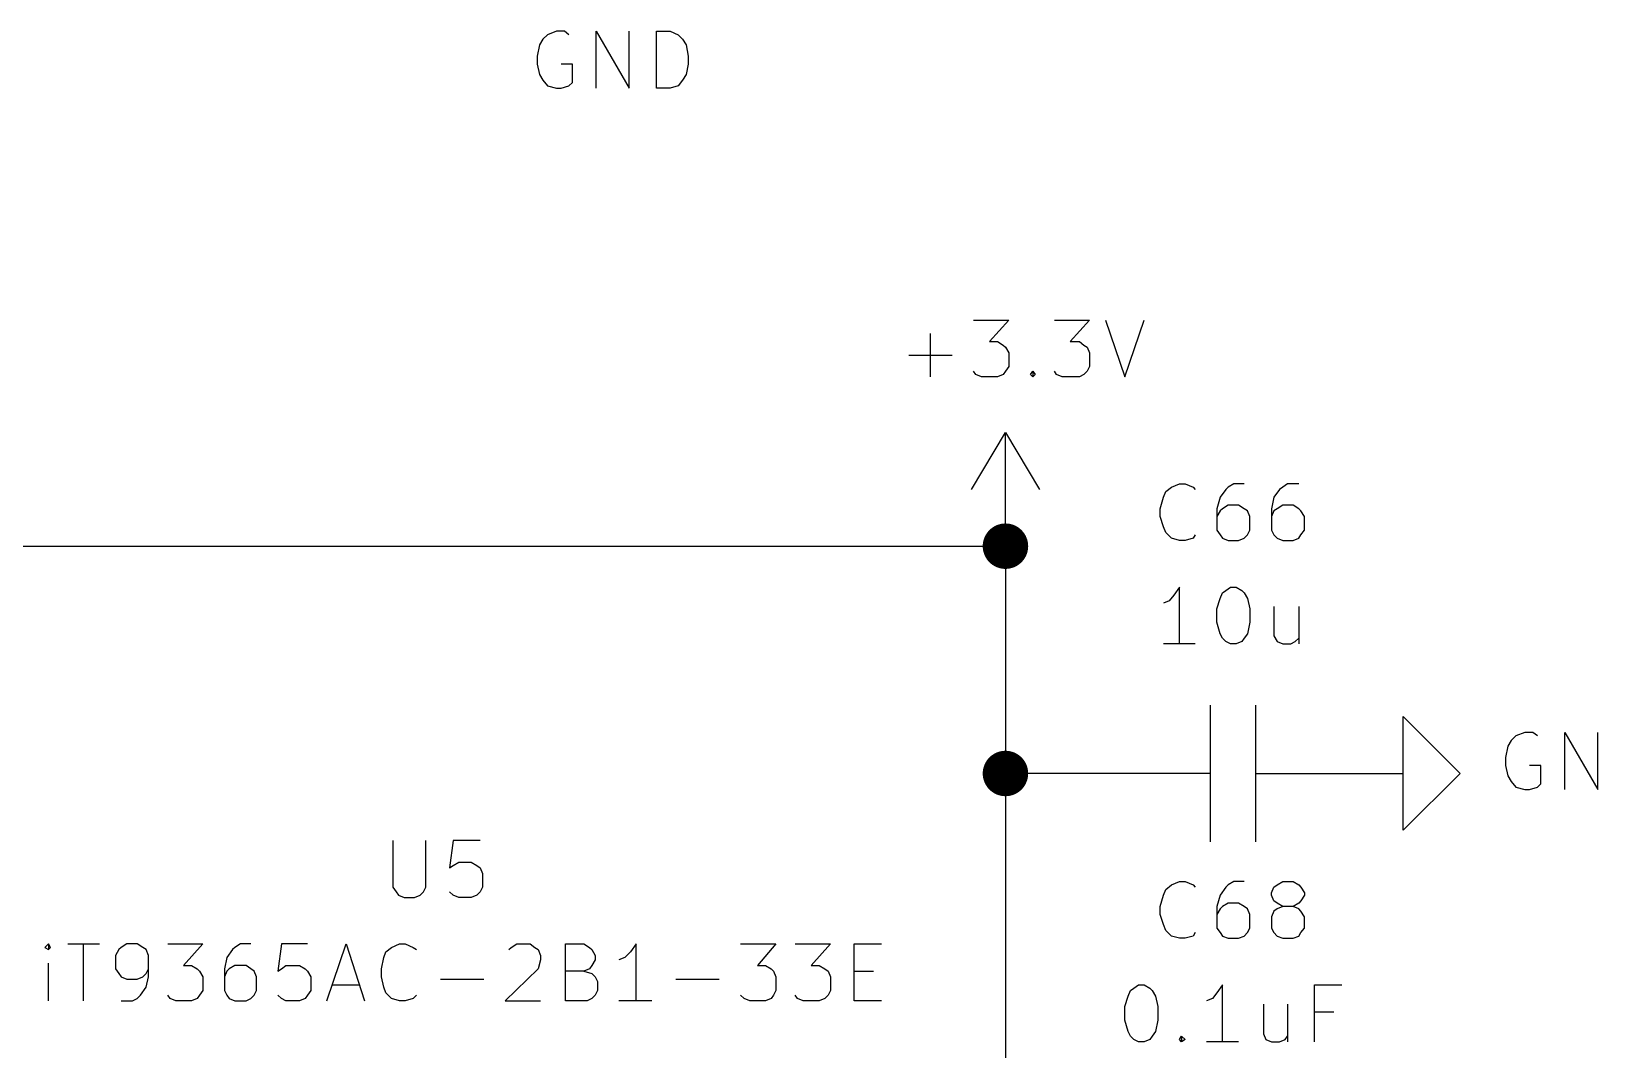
# Model space of a CAD drawing. Extents: x -2.2 to 11.3, y -7.9 to -0.4.
# Drawn here: x 1.493 to 2.871, y -6.693 to -5.797 of the extents above; entities that cross this region are included whole.
import ezdxf

# ---------------------------------------------------------------- set-up
doc = ezdxf.new("R2010")
doc.units = 0
doc.header["$MEASUREMENT"] = 0
for name, color, linetype in [('CYAN2', 4, 'CONTINUOUS'), ('GREEN2', 3, 'CONTINUOUS'), ('RED2', 1, 'CONTINUOUS')]:
    doc.layers.add(name, color=color, linetype=linetype)

msp = doc.modelspace()

# ---------------------------------------------------------------- linework, layer by layer
at = {"layer": 'CYAN2', "linetype": 'CONTINUOUS'}
for p, q in [((1.947, -5.8), (1.943, -5.804)), ((1.955, -5.797), (1.947, -5.8)), ((1.962, -5.797), (1.955, -5.797)), ((1.966, -5.8), (1.962, -5.797)), ((1.99, -5.847), (1.99, -5.797)), ((1.99, -5.797), (2.019, -5.847)), ((2.019, -5.847), (2.019, -5.797)), ((2.043, -5.847), (2.043, -5.797)), ((2.043, -5.797), (2.055, -5.797)), ((2.055, -5.797), (2.062, -5.8)), ((2.062, -5.8), (2.066, -5.804)), ((1.94, -5.809), (1.938, -5.819)), ((1.943, -5.804), (1.94, -5.809)), ((2.066, -5.804), (2.069, -5.809)), ((2.069, -5.809), (2.071, -5.819)), ((1.938, -5.819), (1.938, -5.826)), ((1.938, -5.826), (1.94, -5.835)), ((1.969, -5.826), (1.959, -5.826)), ((1.969, -5.842), (1.969, -5.826)), ((2.071, -5.826), (2.069, -5.835)), ((2.071, -5.819), (2.071, -5.826)), ((1.94, -5.835), (1.943, -5.84)), ((1.943, -5.84), (1.947, -5.845)), ((1.966, -5.845), (1.969, -5.842)), ((2.066, -5.84), (2.062, -5.845)), ((2.069, -5.835), (2.066, -5.84)), ((1.947, -5.845), (1.955, -5.847)), ((1.955, -5.847), (1.959, -5.847)), ((1.959, -5.847), (1.966, -5.845)), ((2.055, -5.847), (2.043, -5.847)), ((2.062, -5.845), (2.055, -5.847)), ((2.284, -6.101), (2.284, -6.063)), ((2.322, -6.051), (2.353, -6.051)), ((2.353, -6.051), (2.336, -6.07)), ((2.393, -6.051), (2.424, -6.051)), ((2.424, -6.051), (2.407, -6.07)), ((2.438, -6.051), (2.455, -6.101)), ((2.455, -6.101), (2.472, -6.051)), ((2.336, -6.07), (2.343, -6.07)), ((2.343, -6.07), (2.348, -6.073)), ((2.348, -6.073), (2.35, -6.075)), ((2.35, -6.075), (2.353, -6.08)), ((2.407, -6.07), (2.415, -6.07)), ((2.415, -6.07), (2.419, -6.073)), ((2.419, -6.073), (2.422, -6.075)), ((2.422, -6.075), (2.424, -6.08)), ((2.265, -6.082), (2.303, -6.082)), ((2.353, -6.08), (2.353, -6.092)), ((2.424, -6.08), (2.424, -6.092)), ((2.324, -6.099), (2.322, -6.096)), ((2.329, -6.101), (2.324, -6.099)), ((2.343, -6.101), (2.329, -6.101)), ((2.348, -6.099), (2.343, -6.101)), ((2.35, -6.096), (2.348, -6.099)), ((2.353, -6.092), (2.35, -6.096)), ((2.372, -6.099), (2.374, -6.096)), ((2.374, -6.101), (2.372, -6.099)), ((2.374, -6.096), (2.376, -6.099)), ((2.374, -6.096), (2.374, -6.101)), ((2.376, -6.099), (2.374, -6.101)), ((2.395, -6.099), (2.393, -6.096)), ((2.4, -6.101), (2.395, -6.099)), ((2.415, -6.101), (2.4, -6.101)), ((2.419, -6.099), (2.415, -6.101)), ((2.422, -6.096), (2.419, -6.099)), ((2.424, -6.092), (2.422, -6.096)), ((2.491, -6.202), (2.496, -6.198)), ((2.496, -6.198), (2.503, -6.195)), ((2.503, -6.195), (2.508, -6.195)), ((2.508, -6.195), (2.515, -6.198)), ((2.515, -6.198), (2.517, -6.2)), ((2.544, -6.2), (2.539, -6.207)), ((2.546, -6.198), (2.544, -6.2)), ((2.551, -6.195), (2.546, -6.198)), ((2.56, -6.195), (2.551, -6.195)), ((2.591, -6.2), (2.586, -6.207)), ((2.594, -6.198), (2.591, -6.2)), ((2.598, -6.195), (2.594, -6.198)), ((2.608, -6.195), (2.598, -6.195)), ((2.486, -6.217), (2.489, -6.207)), ((2.489, -6.207), (2.491, -6.202)), ((2.539, -6.207), (2.536, -6.217)), ((2.546, -6.214), (2.541, -6.217)), ((2.555, -6.214), (2.546, -6.214)), ((2.56, -6.217), (2.555, -6.214)), ((2.586, -6.207), (2.584, -6.217)), ((2.594, -6.214), (2.589, -6.217)), ((2.603, -6.214), (2.594, -6.214)), ((2.608, -6.217), (2.603, -6.214)), ((2.486, -6.224), (2.486, -6.217)), ((2.489, -6.233), (2.486, -6.224)), ((2.536, -6.217), (2.536, -6.236)), ((2.539, -6.219), (2.536, -6.224)), ((2.541, -6.217), (2.539, -6.219)), ((2.563, -6.219), (2.56, -6.217)), ((2.565, -6.224), (2.563, -6.219)), ((2.565, -6.236), (2.565, -6.224)), ((2.584, -6.217), (2.584, -6.236)), ((2.586, -6.219), (2.584, -6.224)), ((2.589, -6.217), (2.586, -6.219)), ((2.61, -6.219), (2.608, -6.217)), ((2.613, -6.224), (2.61, -6.219)), ((2.613, -6.236), (2.613, -6.224)), ((2.491, -6.238), (2.489, -6.233)), ((2.496, -6.243), (2.491, -6.238)), ((2.517, -6.24), (2.515, -6.243)), ((2.536, -6.236), (2.539, -6.24)), ((2.539, -6.24), (2.541, -6.243)), ((2.56, -6.243), (2.563, -6.24)), ((2.563, -6.24), (2.565, -6.236)), ((2.584, -6.236), (2.586, -6.24)), ((2.586, -6.24), (2.589, -6.243)), ((2.608, -6.243), (2.61, -6.24)), ((2.61, -6.24), (2.613, -6.236)), ((2.503, -6.245), (2.496, -6.243)), ((2.508, -6.245), (2.503, -6.245)), ((2.515, -6.243), (2.508, -6.245)), ((2.541, -6.243), (2.546, -6.245)), ((2.546, -6.245), (2.555, -6.245)), ((2.555, -6.245), (2.56, -6.243)), ((2.589, -6.243), (2.594, -6.245)), ((2.594, -6.245), (2.603, -6.245)), ((2.603, -6.245), (2.608, -6.243)), ((2.498, -6.293), (2.494, -6.298)), ((2.503, -6.286), (2.498, -6.293)), ((2.503, -6.336), (2.503, -6.286)), ((2.536, -6.305), (2.539, -6.296)), ((2.539, -6.296), (2.541, -6.291)), ((2.541, -6.291), (2.544, -6.289)), ((2.544, -6.289), (2.548, -6.286)), ((2.548, -6.286), (2.553, -6.286)), ((2.553, -6.286), (2.558, -6.289)), ((2.558, -6.289), (2.56, -6.291)), ((2.56, -6.291), (2.563, -6.296)), ((2.563, -6.296), (2.565, -6.305)), ((2.494, -6.298), (2.489, -6.3)), ((2.536, -6.317), (2.536, -6.305)), ((2.565, -6.305), (2.565, -6.317)), ((2.586, -6.303), (2.586, -6.329)), ((2.608, -6.303), (2.608, -6.336)), ((2.539, -6.327), (2.536, -6.317)), ((2.565, -6.317), (2.563, -6.327)), ((2.517, -6.336), (2.489, -6.336)), ((2.541, -6.331), (2.539, -6.327)), ((2.544, -6.334), (2.541, -6.331)), ((2.548, -6.336), (2.544, -6.334)), ((2.553, -6.336), (2.548, -6.336)), ((2.558, -6.334), (2.553, -6.336)), ((2.56, -6.331), (2.558, -6.334)), ((2.563, -6.327), (2.56, -6.331)), ((2.586, -6.329), (2.589, -6.334)), ((2.589, -6.334), (2.594, -6.336)), ((2.594, -6.336), (2.601, -6.336)), ((2.601, -6.336), (2.605, -6.334)), ((2.605, -6.334), (2.608, -6.331)), ((2.795, -6.421), (2.792, -6.426)), ((2.799, -6.417), (2.795, -6.421)), ((2.807, -6.414), (2.799, -6.417)), ((2.814, -6.414), (2.807, -6.414)), ((2.818, -6.417), (2.814, -6.414)), ((2.842, -6.464), (2.842, -6.414)), ((2.842, -6.414), (2.871, -6.464)), ((2.871, -6.464), (2.871, -6.414)), ((2.792, -6.426), (2.79, -6.436)), ((2.79, -6.436), (2.79, -6.443)), ((2.79, -6.443), (2.792, -6.452)), ((2.821, -6.443), (2.811, -6.443)), ((2.821, -6.459), (2.821, -6.443)), ((2.792, -6.452), (2.795, -6.457)), ((2.795, -6.457), (2.799, -6.462)), ((2.799, -6.462), (2.807, -6.464)), ((2.811, -6.464), (2.818, -6.462)), ((2.818, -6.462), (2.821, -6.459)), ((2.807, -6.464), (2.811, -6.464)), ((1.811, -6.509), (1.811, -6.55)), ((1.84, -6.55), (1.84, -6.509)), ((1.864, -6.509), (1.861, -6.533)), ((1.888, -6.509), (1.864, -6.509)), ((1.861, -6.533), (1.864, -6.531)), ((1.864, -6.531), (1.869, -6.528)), ((1.869, -6.528), (1.88, -6.528)), ((1.88, -6.528), (1.885, -6.531)), ((1.885, -6.531), (1.888, -6.533)), ((1.888, -6.533), (1.89, -6.538)), ((1.89, -6.538), (1.89, -6.55)), ((2.496, -6.548), (2.503, -6.545)), ((2.503, -6.545), (2.508, -6.545)), ((2.508, -6.545), (2.515, -6.548)), ((2.551, -6.545), (2.546, -6.548)), ((2.56, -6.545), (2.551, -6.545)), ((2.589, -6.548), (2.594, -6.545)), ((2.594, -6.545), (2.603, -6.545)), ((2.603, -6.545), (2.608, -6.548)), ((1.811, -6.55), (1.814, -6.554)), ((1.814, -6.554), (1.816, -6.557)), ((1.816, -6.557), (1.821, -6.559)), ((1.821, -6.559), (1.83, -6.559)), ((1.83, -6.559), (1.835, -6.557)), ((1.835, -6.557), (1.838, -6.554)), ((1.838, -6.554), (1.84, -6.55)), ((1.864, -6.557), (1.861, -6.554)), ((1.869, -6.559), (1.864, -6.557)), ((1.88, -6.559), (1.869, -6.559)), ((1.885, -6.557), (1.88, -6.559)), ((1.888, -6.554), (1.885, -6.557)), ((1.89, -6.55), (1.888, -6.554)), ((2.486, -6.567), (2.489, -6.557)), ((2.489, -6.557), (2.491, -6.552)), ((2.491, -6.552), (2.496, -6.548)), ((2.515, -6.548), (2.517, -6.55)), ((2.539, -6.557), (2.536, -6.567)), ((2.544, -6.55), (2.539, -6.557)), ((2.546, -6.548), (2.544, -6.55)), ((2.584, -6.555), (2.586, -6.55)), ((2.584, -6.557), (2.584, -6.555)), ((2.586, -6.562), (2.584, -6.557)), ((2.586, -6.55), (2.589, -6.548)), ((2.608, -6.548), (2.61, -6.55)), ((2.61, -6.55), (2.613, -6.555)), ((2.613, -6.557), (2.61, -6.562)), ((2.613, -6.555), (2.613, -6.557)), ((2.486, -6.574), (2.486, -6.567)), ((2.536, -6.567), (2.536, -6.586)), ((2.539, -6.569), (2.536, -6.574)), ((2.541, -6.567), (2.539, -6.569)), ((2.546, -6.564), (2.541, -6.567)), ((2.555, -6.564), (2.546, -6.564)), ((2.56, -6.567), (2.555, -6.564)), ((2.563, -6.569), (2.56, -6.567)), ((2.565, -6.574), (2.563, -6.569)), ((2.586, -6.571), (2.584, -6.576)), ((2.589, -6.564), (2.586, -6.562)), ((2.589, -6.569), (2.586, -6.571)), ((2.594, -6.567), (2.589, -6.564)), ((2.594, -6.567), (2.589, -6.569)), ((2.603, -6.567), (2.594, -6.567)), ((2.608, -6.564), (2.603, -6.567)), ((2.608, -6.569), (2.603, -6.567)), ((2.61, -6.562), (2.608, -6.564)), ((2.61, -6.571), (2.608, -6.569)), ((2.613, -6.576), (2.61, -6.571)), ((2.489, -6.583), (2.486, -6.574)), ((2.491, -6.588), (2.489, -6.583)), ((2.536, -6.586), (2.539, -6.59)), ((2.563, -6.59), (2.565, -6.586)), ((2.565, -6.586), (2.565, -6.574)), ((2.584, -6.576), (2.584, -6.586)), ((2.584, -6.586), (2.586, -6.59)), ((2.61, -6.59), (2.613, -6.586)), ((2.613, -6.586), (2.613, -6.576)), ((1.508, -6.6), (1.505, -6.603)), ((1.51, -6.603), (1.508, -6.6)), ((1.508, -6.6), (1.508, -6.605)), ((1.525, -6.6), (1.553, -6.6)), ((1.539, -6.65), (1.539, -6.6)), ((1.577, -6.6), (1.572, -6.603)), ((1.586, -6.6), (1.577, -6.6)), ((1.591, -6.603), (1.586, -6.6)), ((1.613, -6.6), (1.644, -6.6)), ((1.644, -6.6), (1.627, -6.619)), ((1.677, -6.6), (1.672, -6.603)), ((1.686, -6.6), (1.677, -6.6)), ((1.713, -6.6), (1.71, -6.624)), ((1.736, -6.6), (1.713, -6.6)), ((1.753, -6.65), (1.77, -6.6)), ((1.77, -6.6), (1.786, -6.65)), ((1.81, -6.603), (1.817, -6.6)), ((1.817, -6.6), (1.822, -6.6)), ((1.822, -6.6), (1.829, -6.603)), ((1.915, -6.603), (1.92, -6.6)), ((1.92, -6.6), (1.932, -6.6)), ((1.932, -6.6), (1.936, -6.603)), ((1.963, -6.65), (1.963, -6.6)), ((1.963, -6.6), (1.979, -6.6)), ((1.979, -6.6), (1.984, -6.603)), ((2.025, -6.6), (2.02, -6.607)), ((2.025, -6.65), (2.025, -6.6)), ((2.117, -6.6), (2.148, -6.6)), ((2.148, -6.6), (2.132, -6.619)), ((2.165, -6.6), (2.196, -6.6)), ((2.196, -6.6), (2.179, -6.619)), ((2.217, -6.65), (2.217, -6.6)), ((2.217, -6.6), (2.241, -6.6)), ((2.496, -6.593), (2.491, -6.588)), ((2.503, -6.595), (2.496, -6.593)), ((2.508, -6.595), (2.503, -6.595)), ((2.515, -6.593), (2.508, -6.595)), ((2.517, -6.59), (2.515, -6.593)), ((2.539, -6.59), (2.541, -6.593)), ((2.541, -6.593), (2.546, -6.595)), ((2.546, -6.595), (2.555, -6.595)), ((2.555, -6.595), (2.56, -6.593)), ((2.56, -6.593), (2.563, -6.59)), ((2.586, -6.59), (2.589, -6.593)), ((2.589, -6.593), (2.594, -6.595)), ((2.594, -6.595), (2.603, -6.595)), ((2.603, -6.595), (2.608, -6.593)), ((2.608, -6.593), (2.61, -6.59)), ((1.505, -6.603), (1.508, -6.605)), ((1.508, -6.605), (1.51, -6.603)), ((1.57, -6.605), (1.567, -6.61)), ((1.567, -6.61), (1.567, -6.622)), ((1.572, -6.603), (1.57, -6.605)), ((1.594, -6.605), (1.591, -6.603)), ((1.596, -6.61), (1.594, -6.605)), ((1.596, -6.629), (1.596, -6.61)), ((1.665, -6.612), (1.663, -6.622)), ((1.67, -6.605), (1.665, -6.612)), ((1.672, -6.603), (1.67, -6.605)), ((1.801, -6.622), (1.803, -6.612)), ((1.803, -6.612), (1.805, -6.607)), ((1.805, -6.607), (1.81, -6.603)), ((1.829, -6.603), (1.832, -6.605)), ((1.913, -6.605), (1.915, -6.603)), ((1.936, -6.603), (1.939, -6.605)), ((1.939, -6.605), (1.941, -6.61)), ((1.941, -6.614), (1.939, -6.622)), ((1.941, -6.61), (1.941, -6.614)), ((1.984, -6.603), (1.986, -6.605)), ((1.986, -6.605), (1.989, -6.61)), ((1.989, -6.614), (1.986, -6.619)), ((1.989, -6.61), (1.989, -6.614)), ((2.015, -6.612), (2.01, -6.614)), ((2.02, -6.607), (2.015, -6.612)), ((1.508, -6.65), (1.508, -6.617)), ((1.567, -6.622), (1.57, -6.626)), ((1.57, -6.626), (1.572, -6.629)), ((1.591, -6.629), (1.594, -6.626)), ((1.594, -6.626), (1.596, -6.622)), ((1.627, -6.619), (1.634, -6.619)), ((1.634, -6.619), (1.639, -6.622)), ((1.639, -6.622), (1.641, -6.624)), ((1.641, -6.624), (1.644, -6.629)), ((1.663, -6.622), (1.663, -6.641)), ((1.665, -6.624), (1.663, -6.629)), ((1.667, -6.622), (1.665, -6.624)), ((1.672, -6.619), (1.667, -6.622)), ((1.682, -6.619), (1.672, -6.619)), ((1.686, -6.622), (1.682, -6.619)), ((1.689, -6.624), (1.686, -6.622)), ((1.691, -6.629), (1.689, -6.624)), ((1.71, -6.624), (1.713, -6.622)), ((1.713, -6.622), (1.717, -6.619)), ((1.717, -6.619), (1.729, -6.619)), ((1.729, -6.619), (1.734, -6.622)), ((1.734, -6.622), (1.736, -6.624)), ((1.736, -6.624), (1.739, -6.629)), ((1.801, -6.629), (1.801, -6.622)), ((1.939, -6.622), (1.91, -6.65)), ((1.979, -6.624), (1.963, -6.624)), ((1.984, -6.622), (1.979, -6.624)), ((1.979, -6.624), (1.986, -6.626)), ((1.986, -6.619), (1.984, -6.622)), ((1.986, -6.626), (1.989, -6.629)), ((2.132, -6.619), (2.139, -6.619)), ((2.139, -6.619), (2.144, -6.622)), ((2.144, -6.622), (2.146, -6.624)), ((2.146, -6.624), (2.148, -6.629)), ((2.179, -6.619), (2.186, -6.619)), ((2.186, -6.619), (2.191, -6.622)), ((2.191, -6.622), (2.194, -6.624)), ((2.194, -6.624), (2.196, -6.629)), ((2.217, -6.624), (2.234, -6.624)), ((1.572, -6.629), (1.577, -6.631)), ((1.577, -6.631), (1.586, -6.631)), ((1.586, -6.631), (1.591, -6.629)), ((1.589, -6.645), (1.594, -6.638)), ((1.594, -6.638), (1.596, -6.629)), ((1.644, -6.641), (1.641, -6.645)), ((1.644, -6.629), (1.644, -6.641)), ((1.663, -6.641), (1.665, -6.645)), ((1.689, -6.645), (1.691, -6.641)), ((1.691, -6.641), (1.691, -6.629)), ((1.739, -6.641), (1.736, -6.645)), ((1.739, -6.629), (1.739, -6.641)), ((1.758, -6.636), (1.782, -6.636)), ((1.803, -6.638), (1.801, -6.629)), ((1.805, -6.643), (1.803, -6.638)), ((1.853, -6.631), (1.891, -6.631)), ((1.989, -6.629), (1.991, -6.633)), ((1.991, -6.641), (1.989, -6.645)), ((1.991, -6.633), (1.991, -6.641)), ((2.06, -6.631), (2.098, -6.631)), ((2.148, -6.641), (2.146, -6.645)), ((2.148, -6.629), (2.148, -6.641)), ((2.196, -6.641), (2.194, -6.645)), ((2.196, -6.629), (2.196, -6.641)), ((2.458, -6.646), (2.46, -6.641)), ((2.46, -6.641), (2.463, -6.639)), ((2.463, -6.639), (2.467, -6.636)), ((2.467, -6.636), (2.472, -6.636)), ((2.472, -6.636), (2.477, -6.639)), ((2.477, -6.639), (2.479, -6.641)), ((2.479, -6.641), (2.482, -6.646)), ((2.541, -6.636), (2.536, -6.643)), ((2.541, -6.686), (2.541, -6.636)), ((2.622, -6.686), (2.622, -6.636)), ((2.622, -6.636), (2.646, -6.636)), ((1.572, -6.65), (1.582, -6.65)), ((1.582, -6.65), (1.586, -6.648)), ((1.586, -6.648), (1.589, -6.645)), ((1.615, -6.648), (1.613, -6.645)), ((1.62, -6.65), (1.615, -6.648)), ((1.634, -6.65), (1.62, -6.65)), ((1.639, -6.648), (1.634, -6.65)), ((1.641, -6.645), (1.639, -6.648)), ((1.665, -6.645), (1.667, -6.648)), ((1.667, -6.648), (1.672, -6.65)), ((1.672, -6.65), (1.682, -6.65)), ((1.682, -6.65), (1.686, -6.648)), ((1.686, -6.648), (1.689, -6.645)), ((1.713, -6.648), (1.71, -6.645)), ((1.717, -6.65), (1.713, -6.648)), ((1.729, -6.65), (1.717, -6.65)), ((1.734, -6.648), (1.729, -6.65)), ((1.736, -6.645), (1.734, -6.648)), ((1.81, -6.648), (1.805, -6.643)), ((1.817, -6.65), (1.81, -6.648)), ((1.822, -6.65), (1.817, -6.65)), ((1.829, -6.648), (1.822, -6.65)), ((1.832, -6.645), (1.829, -6.648)), ((1.91, -6.65), (1.941, -6.65)), ((1.982, -6.65), (1.963, -6.65)), ((1.986, -6.648), (1.982, -6.65)), ((1.989, -6.645), (1.986, -6.648)), ((2.039, -6.65), (2.01, -6.65)), ((2.12, -6.648), (2.117, -6.645)), ((2.125, -6.65), (2.12, -6.648)), ((2.139, -6.65), (2.125, -6.65)), ((2.144, -6.648), (2.139, -6.65)), ((2.146, -6.645), (2.144, -6.648)), ((2.167, -6.648), (2.165, -6.645)), ((2.172, -6.65), (2.167, -6.648)), ((2.186, -6.65), (2.172, -6.65)), ((2.191, -6.648), (2.186, -6.65)), ((2.194, -6.645), (2.191, -6.648)), ((2.241, -6.65), (2.217, -6.65)), ((2.455, -6.655), (2.458, -6.646)), ((2.455, -6.667), (2.455, -6.655)), ((2.482, -6.646), (2.484, -6.655)), ((2.484, -6.655), (2.484, -6.667)), ((2.532, -6.648), (2.527, -6.65)), ((2.536, -6.643), (2.532, -6.648)), ((2.577, -6.653), (2.577, -6.679)), ((2.598, -6.653), (2.598, -6.686)), ((2.458, -6.677), (2.455, -6.667)), ((2.484, -6.667), (2.482, -6.677)), ((2.639, -6.66), (2.622, -6.66)), ((2.46, -6.681), (2.458, -6.677)), ((2.463, -6.684), (2.46, -6.681)), ((2.479, -6.681), (2.477, -6.684)), ((2.482, -6.677), (2.479, -6.681)), ((2.503, -6.684), (2.505, -6.681)), ((2.505, -6.681), (2.508, -6.684)), ((2.505, -6.681), (2.505, -6.686)), ((2.577, -6.679), (2.579, -6.684)), ((2.596, -6.684), (2.598, -6.681)), ((2.467, -6.686), (2.463, -6.684)), ((2.472, -6.686), (2.467, -6.686)), ((2.477, -6.684), (2.472, -6.686)), ((2.505, -6.686), (2.503, -6.684)), ((2.508, -6.684), (2.505, -6.686)), ((2.555, -6.686), (2.527, -6.686)), ((2.579, -6.684), (2.584, -6.686)), ((2.584, -6.686), (2.591, -6.686)), ((2.591, -6.686), (2.596, -6.684))]:
    msp.add_line(p, q, dxfattribs=at)
at = {"layer": 'GREEN2', "linetype": 'CONTINUOUS'}
for p, q in [((1.25, -6.25), (2.35, -6.25)), ((2.35, -6.25), (2.35, -6.45)), ((2.45, -6.45), (2.35, -6.45)), ((2.35, -6.45), (2.35, -6.8))]:
    msp.add_line(p, q, dxfattribs=at)
at = {"layer": 'GREEN2', "const_width": 0.02}
for points in [[(2.34, -6.25, 1), (2.36, -6.25, 1)], [(2.34, -6.45, 1), (2.36, -6.45, 1)]]:
    msp.add_lwpolyline(points, format="xyb", close=True, dxfattribs=at)
at = {"layer": 'RED2', "linetype": 'CONTINUOUS'}
for p, q in [((2.32, -6.2), (2.35, -6.15)), ((2.35, -6.25), (2.35, -6.15)), ((2.35, -6.15), (2.38, -6.2)), ((2.53, -6.39), (2.53, -6.51)), ((2.57, -6.39), (2.57, -6.51)), ((2.7, -6.45), (2.7, -6.4)), ((2.7, -6.4), (2.75, -6.45)), ((2.53, -6.45), (2.45, -6.45)), ((2.57, -6.45), (2.65, -6.45)), ((2.65, -6.45), (2.7, -6.45)), ((2.75, -6.45), (2.7, -6.5)), ((2.7, -6.5), (2.7, -6.45))]:
    msp.add_line(p, q, dxfattribs=at)

doc.saveas('drawing.dxf')
